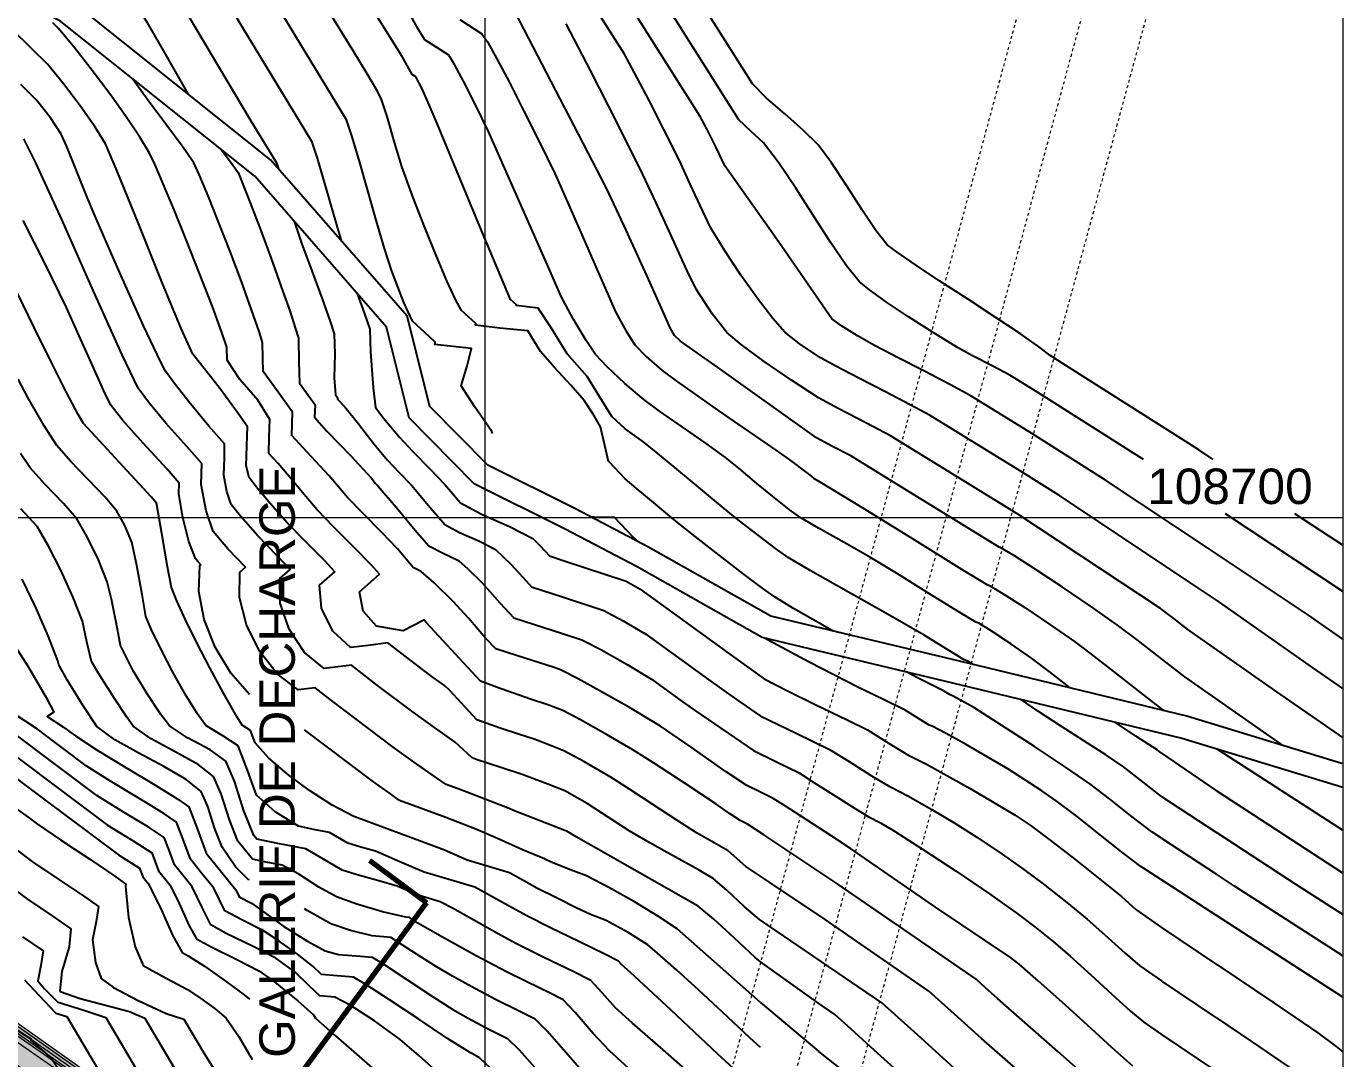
# Model space of a CAD drawing. Extents: x 62344 to 62624, y 108620 to 109406.
# Drawn here: x 62433.85 to 62480.21, y 108828.44 to 108864.79 of the extents above; entities that cross this region are included whole.
import ezdxf
from ezdxf.enums import TextEntityAlignment as Align

# ---------------------------------------------------------------- set-up
doc = ezdxf.new("R2010")
doc.units = 0
doc.header["$LTSCALE"] = 0.039369
doc.header["$MEASUREMENT"] = 0
for name, pattern in [('NASCOSTA', [9.525, 6.35, -3.175]), ('TRATTEGGIATA', [0.75, 0.5, -0.25]), ('TRATTOPUNTO2', [0.5, 0.25, -0.125, 0, -0.125])]:
    doc.linetypes.add(name, pattern=pattern)
for name, color, linetype in [('coordinate', 2, 'Continuous'), ('curve livello 1m', 2, 'Continuous'), ('curve livello 5m', 7, 'Continuous'), ('LIN010TR', 2, 'NASCOSTA'), ('LIN018CO', 6, 'Continuous'), ('LIN025CO', 7, 'Continuous'), ('LIN035CO', 1, 'Continuous'), ('Strade', 7, 'Continuous'), ('TEXT018', 143, 'Continuous'), ('TEXT035', 1, 'Continuous'), ('TEXT050', 3, 'Continuous'), ('TRATTCOLO-30', 253, 'Continuous'), ('TRATTCOLO-7', 51, 'Continuous')]:
    doc.layers.add(name, color=color, linetype=linetype)
doc.layers.add('LIN070CO', color=4, linetype='Continuous', lineweight=70)
doc.styles.add('ARIAL', font='arial.ttf')

# ---------------------------------------------------------------- blocks, each defined once
blk = doc.blocks.new('*U36')
at = {"layer": 'LIN070CO'}
for p, q in [((2.7993, 0.7384), (2.8414, 0.2401)), ((-2.6857, -0.227), (-2.7278, 0.2712)), ((2.8414, 0.2401), (1.3467, 0.1138)), ((-1.191, -0.1007), (-2.6857, -0.227))]:
    blk.add_line(p, q, dxfattribs=at)
at = {"layer": 'TEXT018', "lineweight": 30, "flags": 39}
blk.add_attdef('RIF2', text='', height=0.18, rotation=4.83108, dxfattribs=at).set_placement((2.7045, 0.078), align=Align.TOP_RIGHT)
blk.add_attdef('RIF1', text='', height=0.18, rotation=4.83108, dxfattribs=at).set_placement((-2.5236, -0.3638), align=Align.TOP_LEFT)
at = {"layer": 'TEXT050', "lineweight": 30, "flags": 39}
blk.add_attdef('SEZ2', text='', height=0.4, rotation=4.83108, dxfattribs=at).set_placement((2.6793, 0.377), align=Align.BOTTOM_RIGHT)
blk.add_attdef('SEZ1', text='', height=0.4, rotation=4.83108, dxfattribs=at).set_placement((-2.5488, -0.0649), align=Align.BOTTOM_LEFT)
blk = doc.blocks.new('*U13')
at = {"layer": 'LIN018CO'}
blk.add_hatch(color=256, dxfattribs=at).paths.add_polyline_path([(-0.2617, 0.0918), (-0.2749, 0.211), (-0.0132, 0.1193)])
for p, q in [((-0.2617, 0.0918), (-0.2749, 0.211)), ((-0.2749, 0.211), (-0.0132, 0.1193)), ((-0.0132, 0.1193), (-1.8424, -0.0832))]:
    blk.add_line(p, q, dxfattribs=at)
at = {"layer": 'TEXT035', "lineweight": 30, "flags": 46}
blk.add_attdef('VALORE_AD', text='', height=0.25, rotation=6.31491, dxfattribs=at).set_placement((-0.3363, 0.1439), align=Align.BOTTOM_RIGHT)
blk = doc.blocks.new('A$C2B494690')
at = {"layer": 'TRATTCOLO-30', "linetype": 'Continuous', "lineweight": 0}
h = blk.add_hatch(color=256, dxfattribs=at)
h.dxf.hatch_style = 1
h.paths.add_polyline_path([(-40.61, 39.336), (-41.899, 43.015), (-66.455, 66.058), (-67.606, 64.67)])
h.paths.add_polyline_path([(-41.899, 43.015), (-42.042, 43.423), (-44.191, 49.553), (-64.409, 68.527), (-66.455, 66.058)])
edge = h.paths.add_edge_path()
edge.add_line((-50.996, 46.34), (-47.539, 39.813))
edge.add_arc((-27.515, 52.449), 23.678, 212.2534, 237.1824)
edge.add_line((-40.347, 32.55), (-26.43, 22.856))
edge.add_line((-26.43, 22.856), (-11.65, 11.983))
edge.add_line((-11.65, 11.983), (-9.098, 9.891))
edge.add_line((-9.098, 9.891), (-3.832, 8.518))
edge.add_line((-3.832, 8.518), (-1.98, 7.761))
edge.add_line((-1.98, 7.761), (-0.924, 6.963))
edge.add_line((-0.924, 6.963), (0, 5.413))
edge.add_line((0, 5.413), (-0.243, 7.277))
edge.add_line((-0.243, 7.277), (-6.417, 13.284))
edge.add_line((-6.417, 13.284), (-10.248, 15.297))
edge.add_line((-10.248, 15.297), (-24.392, 25.702))
edge.add_line((-24.392, 25.702), (-38.4, 35.459))
edge.add_line((-38.4, 35.459), (-39.524, 37.214))
edge.add_line((-39.524, 37.214), (-40.326, 36.327))
edge.add_line((-40.326, 36.327), (-40.326, 36.327))
edge.add_line((-40.326, 36.327), (-50.996, 46.34))
h.paths.add_polyline_path([(-68.565, 63.513), (-51.718, 47.703), (-50.996, 46.34), (-40.326, 36.327), (-39.524, 37.214), (-40.282, 38.399), (-40.61, 39.336), (-67.606, 64.67)])
h.paths.add_polyline_path([(-72.475, 68.46), (-73.472, 67.093), (-68.565, 63.513), (-67.606, 64.67)])
h.paths.add_polyline_path([(-71.527, 69.759), (-69.639, 72.343), (-69.653, 72.353), (-71.527, 69.759)])
h.paths.add_polyline_path([(-68.024, 71.164), (-69.911, 68.58), (-66.455, 66.058), (-64.409, 68.527)])
h.paths.add_polyline_path([(-71.998, 69.112), (-71.526, 69.759), (-71.527, 69.759)])
h.paths.add_polyline_path([(-69.911, 68.58), (-70.385, 67.931), (-71.998, 69.112), (-72.475, 68.46), (-67.606, 64.67), (-66.455, 66.058)])
at = {"layer": 'TRATTCOLO-7', "linetype": 'Continuous', "lineweight": 0}
h = blk.add_hatch(color=256, dxfattribs=at)
h.dxf.hatch_style = 1
h.paths.add_polyline_path([(-69.27, 72.853), (-69.641, 72.344), (-64.409, 68.527), (-44.191, 49.553), (-40.282, 38.399), (-38.4, 35.459), (-24.392, 25.702), (-10.248, 15.297), (-6.417, 13.284), (-0.183, 7.219), (-0.16, 7.355), (-2.384, 9.614), (-2.74, 10.104), (-3.098, 10.595), (-4.658, 12.113), (-6.162, 13.576), (-10.055, 15.658), (-21.171, 23.895), (-23.469, 25.473), (-38.058, 35.801), (-39.384, 37.959), (-40.688, 41.528), (-43.607, 49.928), (-45.464, 51.684), (-46.23, 52.715), (-46.852, 53.536), (-47.407, 54.257), (-47.836, 54.799), (-48.078, 55.087), (-49.408, 56.197), (-50.738, 57.306), (-53.101, 59.335), (-54.189, 60.225), (-55.281, 61.104), (-56.16, 61.801), (-58.708, 64.211), (-63.65, 68.733), (-63.989, 69.032)])
at = {"linetype": 'Continuous', "lineweight": 0, "elevation": 323.7, "flags": 128}
blk.add_lwpolyline([(-0.189, 5.388), (-0.424, 7.187), (-6.53, 13.128), (-10.349, 15.134), (-24.503, 25.547), (-38.54, 35.324), (-40.454, 38.314), (-44.355, 49.446), (-64.531, 68.38), (-68.159, 71.03)], dxfattribs=at)
at = {"layer": 'curve livello 1m', "linetype": 'Continuous', "lineweight": 0, "elevation": 323.7, "flags": 128}
for points in [[(-19.422, 22.046), (-24.36, 25.751), (-38.275, 35.58), (-40.081, 38.493), (-43.973, 49.692), (-64.178, 68.803), (-69.747, 73.046), (-70.717, 71.717)], [(-9.19, 14.741), (-10.237, 15.32), (-24.301, 25.831), (-38.201, 35.65), (-39.99, 38.536), (-43.886, 49.747), (-64.113, 68.88), (-69.769, 73.186), (-69.984, 72.892)], [(-6.37, 13.338), (-10.183, 15.404), (-24.243, 25.912), (-38.126, 35.72), (-39.899, 38.579), (-43.8, 49.803), (-64.049, 68.957), (-69.779, 73.221)]]:
    blk.add_lwpolyline(points, dxfattribs=at)
at = {"layer": 'LIN035CO', "linetype": 'Continuous', "lineweight": 0, "elevation": 323.7, "flags": 128}
for points in [[(-21.171, 23.895), (-23.469, 25.473), (-38.058, 35.801), (-39.384, 37.959)], [(0, 5.413), (-0.243, 7.277), (-6.417, 13.284), (-10.248, 15.297), (-24.392, 25.702), (-38.4, 35.459)]]:
    blk.add_lwpolyline(points, dxfattribs=at)
at = {"xscale": 5, "yscale": 5, "zscale": 5, "rotation": 138.8272271751645}
blk.add_blockref('*U13', (-28.074, 27.958, 323.7), dxfattribs=at)

msp = doc.modelspace()

# ---------------------------------------------------------------- linework, layer by layer
at = {"layer": 'coordinate', "linetype": 'Continuous', "lineweight": 0}
for p, q in [((62449.99999, 108911.77057), (62449.99999, 108767.81839)), ((62369.18886, 108847.50002), (62480.2144, 108847.50002))]:
    msp.add_line(p, q, dxfattribs=at)
at = {"layer": 'curve livello 1m', "flags": 128}
for points in [[(62432.15907, 108876.83677), (62433.92811, 108874.59076), (62434.61642, 108873.78671), (62435.42161, 108872.84867), (62435.42161, 108872.84867), (62436.75554, 108871.23726), (62438.92743, 108868.61448), (62439.37637, 108868.09691), (62439.70897, 108867.71096), (62441.46294, 108864.75663), (62443.89281, 108860.74587), (62444.09101, 108860.15305), (62444.4154, 108859.06003), (62444.80158, 108857.72811), (62444.94216, 108857.24815)], [(62433.03223, 108873.5036), (62437.04472, 108868.65811), (62437.56197, 108868.0597), (62438.16242, 108867.37114), (62438.4886, 108866.98888), (62441.72899, 108861.53087), (62442.66263, 108859.98979), (62442.72894, 108859.77959)], [(62433.31963, 108870.90512), (62435.16201, 108868.70173), (62435.91653, 108867.82882), (62436.79243, 108866.82441), (62437.26823, 108866.2668), (62437.62761, 108865.71767), (62438.09088, 108864.94321), (62438.62239, 108864.02242), (62439.18651, 108863.03428), (62439.54172, 108862.4161)], [(62475.65509, 108849.54685), (62475.14946, 108849.88323), (62470.46899, 108852.84945), (62469.91767, 108853.20285), (62469.55402, 108853.4859), (62468.86175, 108853.96659), (62467.97723, 108854.55539), (62467.00061, 108855.19458), (62466.032, 108855.82646), (62465.17153, 108856.39331), (62464.51934, 108856.83742), (62464.17555, 108857.10109), (62463.77259, 108857.60374), (62463.278, 108858.34641), (62462.74197, 108859.18924), (62462.21468, 108859.99241), (62461.74631, 108860.61607), (62461.22923, 108861.12739), (62460.56497, 108861.70768), (62459.91112, 108862.28023), (62459.4253, 108862.76835), (62457.64105, 108865.59173), (62454.82772, 108870.04901)], [(62450.27415, 108850.45785), (62450.247, 108850.52911), (62450.247, 108850.52911), (62449.63731, 108851.41006), (62449.16206, 108852.13964), (62449.16206, 108852.13964), (62449.375, 108852.83669), (62449.53208, 108853.44768), (62449.53208, 108853.44768), (62448.88715, 108853.5212), (62448.23457, 108853.59326), (62448.23457, 108853.59326), (62448.25005, 108853.67533), (62447.89227, 108854.01924), (62447.45701, 108854.40865), (62447.45701, 108854.40865), (62447.14951, 108855.07194), (62446.72589, 108856.16868), (62446.72589, 108856.16868), (62446.4671, 108856.96865), (62446.17455, 108857.97182), (62445.87105, 108859.05247), (62445.57942, 108860.08486), (62445.32246, 108860.94326), (62445.12299, 108861.50195), (62445.12299, 108861.50195), (62441.19688, 108867.9824)], [(62480.2144, 108841.48238), (62479.1548, 108842.21799), (62475.84556, 108844.53651), (62474.99515, 108845.10182), (62470.21195, 108848.28401), (62468.83276, 108849.15806), (62465.68853, 108851.08694), (62464.98035, 108851.47104), (62464.09295, 108851.93127), (62463.17337, 108852.40343), (62462.36868, 108852.82332), (62461.82596, 108853.12675), (62461.82596, 108853.12675), (62461.07531, 108853.62803), (62460.56137, 108854.02906), (62460.56137, 108854.02906), (62460.14211, 108854.50887), (62459.6084, 108855.20538), (62459.02299, 108856.0302), (62458.44859, 108856.89498), (62457.94793, 108857.71132), (62457.94793, 108857.71132), (62457.67434, 108858.28416), (62457.23766, 108859.24243), (62456.85371, 108860.06613), (62456.85371, 108860.06613), (62456.33296, 108861.11227), (62455.77741, 108862.20183), (62455.27752, 108863.15936), (62454.92375, 108863.80938), (62454.92375, 108863.80938), (62453.58504, 108865.92775)], [(62480.2144, 108843.21691), (62479.01087, 108844.06012), (62475.48618, 108846.40317), (62471.85779, 108848.81708), (62469.13699, 108850.54137), (62467.08946, 108851.79746), (62466.37304, 108852.18659), (62465.48302, 108852.64882), (62464.55481, 108853.12581), (62463.72385, 108853.55925), (62463.12554, 108853.89079), (62463.12554, 108853.89079), (62462.56732, 108854.24557), (62462.21922, 108854.49999), (62462.21922, 108854.49999), (62460.35611, 108857.1958), (62458.45227, 108859.87825), (62458.13964, 108860.55104), (62457.83213, 108861.16123), (62457.58823, 108861.62052), (62454.93704, 108865.81574)], [(62473.20246, 108849.54102), (62469.44123, 108851.92467), (62468.49039, 108852.50798), (62467.88724, 108852.82969), (62467.1766, 108853.19552), (62466.64962, 108853.48008), (62465.78592, 108854.01081), (62464.92599, 108854.56391), (62464.15269, 108855.08369), (62463.54887, 108855.51446), (62463.19739, 108855.80054), (62462.74039, 108856.35553), (62462.18667, 108857.16523), (62461.57669, 108858.11691), (62460.95088, 108859.09785), (62460.34971, 108859.99534), (62459.81363, 108860.69665), (62459.37062, 108861.10601), (62458.94324, 108861.50376), (62456.28905, 108865.70374)], [(62467.19605, 108842.32169), (62467.01508, 108842.44117), (62466.8861, 108842.49214), (62466.2717, 108842.86748), (62465.47998, 108843.35587), (62465.47998, 108843.35587), (62464.29357, 108844.03641), (62462.80776, 108844.87094), (62461.4578, 108845.63113), (62460.67893, 108846.08862), (62460.67893, 108846.08862), (62460.2395, 108846.40702), (62459.53275, 108846.94425), (62458.77068, 108847.53913), (62458.77068, 108847.53913), (62458.01639, 108848.15597), (62457.09924, 108848.92338), (62456.22574, 108849.6532), (62455.60241, 108850.15726), (62455.60241, 108850.15726), (62454.94552, 108850.62158), (62454.47916, 108851.05815), (62454.05666, 108851.73183), (62453.60261, 108852.4672), (62453.60261, 108852.4672), (62453.25099, 108852.86524), (62452.89686, 108853.2657), (62452.89686, 108853.2657), (62452.33153, 108854.18227), (62451.88401, 108854.87332), (62451.88401, 108854.87332), (62451.10806, 108854.96038), (62451.11219, 108854.98228), (62450.90056, 108855.17797), (62449.82682, 108857.74731), (62448.3248, 108861.37861), (62448.3248, 108861.37861), (62448.00791, 108862.10871), (62447.78836, 108862.59797), (62447.78836, 108862.59797), (62447.57126, 108863.01494), (62447.43968, 108863.0998), (62447.08514, 108863.72997), (62446.10538, 108865.30953)], [(62470.6187, 108841.49709), (62469.92137, 108842.04408), (62469.25122, 108842.54797), (62469.25122, 108842.54797), (62468.52754, 108843.04961), (62467.83967, 108843.50377), (62467.39397, 108843.77422), (62467.39397, 108843.77422), (62467.29746, 108843.81235), (62466.72587, 108844.15152), (62465.70003, 108844.78824), (62464.55893, 108845.49844), (62463.64156, 108846.05804), (62463.64156, 108846.05804), (62462.76761, 108846.55674), (62461.75009, 108847.12789), (62461.12892, 108847.48824), (62461.12892, 108847.48824), (62460.72456, 108847.78641), (62460.13023, 108848.24737), (62460.13023, 108848.24737), (62459.5796, 108848.70017), (62458.9415, 108849.23472), (62458.47211, 108849.61757), (62458.47211, 108849.61757), (62457.7956, 108850.10552), (62456.95332, 108850.68667), (62456.15139, 108851.24153), (62455.59592, 108851.65058), (62455.59592, 108851.65058), (62454.93581, 108852.21913), (62454.30576, 108852.80894), (62453.89477, 108853.24308), (62453.89477, 108853.24308), (62453.5644, 108853.73549), (62453.11353, 108854.49884), (62452.67743, 108855.30411), (62452.67743, 108855.30411), (62452.38124, 108855.98148), (62450.13281, 108861.09235), (62449.68517, 108862.00588), (62449.25945, 108862.84143), (62448.92116, 108863.47323), (62448.73577, 108863.77551), (62448.73577, 108863.77551), (62448.3155, 108864.04749), (62447.88903, 108864.32161), (62447.88903, 108864.32161), (62447.63818, 108864.7236), (62447.17912, 108865.54756)], [(62478.13391, 108839.46213), (62476.33718, 108840.70949), (62474.65689, 108841.88673), (62473.87777, 108842.48255), (62472.97374, 108843.1885), (62472.28641, 108843.7104), (62472.28641, 108843.7104), (62471.33592, 108844.37615), (62470.34798, 108845.04754), (62469.42181, 108845.65904), (62468.65665, 108846.14513), (62468.15173, 108846.44031), (62468.15173, 108846.44031), (62468.12017, 108846.45278), (62464.94275, 108848.40456), (62462.88666, 108849.6659), (62462.2462, 108850.0025), (62461.68608, 108850.29992), (62461.68608, 108850.29992), (62458.19261, 108852.7926), (62456.89674, 108853.70858), (62456.68068, 108853.91085), (62456.52606, 108854.17262), (62456.2211, 108854.86688), (62455.82907, 108855.76661), (62455.82907, 108855.76661), (62454.98157, 108857.61441), (62454.28184, 108859.09631), (62454.28184, 108859.09631), (62453.13995, 108861.31107), (62451.06478, 108865.29664)], [(62460.04114, 108834.64127), (62459.19229, 108835.20897), (62458.57513, 108835.75708), (62458.07486, 108836.04382), (62457.45505, 108836.3939), (62457.45505, 108836.3939), (62456.7574, 108836.83837), (62455.92281, 108837.38998), (62455.09316, 108837.93817), (62454.41035, 108838.37236), (62454.41035, 108838.37236), (62453.48496, 108838.91099), (62452.78461, 108839.28736), (62452.78461, 108839.28736), (62452.37684, 108839.45171), (62451.76986, 108839.67687), (62451.76986, 108839.67687), (62451.19144, 108839.86839), (62450.5416, 108840.0825), (62450.5416, 108840.0825), (62449.72118, 108840.37649), (62449.3088, 108840.81638), (62448.77121, 108841.40212), (62448.77121, 108841.40212), (62448.57621, 108841.58317), (62448.18516, 108841.86106), (62447.85259, 108842.11127), (62446.58387, 108843.09068), (62445.89579, 108842.99459), (62445.26722, 108842.92542), (62445.26722, 108842.92542), (62444.65053, 108843.49489), (62444.24896, 108844.30591), (62444.18297, 108845.11516), (62444.18297, 108845.11516), (62444.71703, 108845.58877), (62444.37651, 108845.95867), (62443.66565, 108846.67411), (62443.05655, 108847.3035), (62443.05655, 108847.3035), (62442.44595, 108847.99294), (62441.94446, 108848.58501), (62441.70252, 108848.90207), (62441.70252, 108848.90207), (62441.59665, 108849.3191), (62441.62659, 108850.37401), (62441.63699, 108850.69499), (62441.3143, 108851.16512), (62440.64201, 108852.07597), (62440.64201, 108852.07597), (62440.11482, 108852.74116), (62439.71237, 108853.25501), (62439.71237, 108853.25501), (62439.30373, 108854.15408), (62438.62622, 108855.79319), (62437.79777, 108857.85662), (62437.0562, 108859.69576), (62436.63935, 108860.66199), (62436.63935, 108860.66199), (62436.27248, 108861.24495), (62435.7461, 108861.9929), (62435.15592, 108862.77473), (62434.59764, 108863.45931), (62434.59764, 108863.45931), (62434.04651, 108864.00527), (62433.32042, 108864.71935)], [(62473.48823, 108825.76005), (62470.18728, 108828.69661), (62468.05667, 108830.55942), (62467.62512, 108830.94995), (62467.30336, 108831.23974), (62467.30336, 108831.23974), (62462.43277, 108834.59031), (62459.83067, 108836.33054), (62459.25367, 108836.70149), (62458.99187, 108836.82879), (62458.62167, 108837.08224), (62458.14009, 108837.41444), (62458.14009, 108837.41444), (62457.02035, 108838.15488), (62455.93624, 108838.85934), (62455.21299, 108839.31647), (62455.21299, 108839.31647), (62454.28644, 108839.86192), (62453.37458, 108840.37513), (62452.75097, 108840.70215), (62452.75097, 108840.70215), (62452.21967, 108840.90609), (62451.57657, 108841.11847), (62450.4168, 108841.52532), (62449.84762, 108841.73801), (62449.84762, 108841.73801), (62449.55992, 108842.04863), (62447.95024, 108843.78652), (62447.86293, 108843.8831), (62447.84565, 108843.89944), (62447.85012, 108843.8824), (62447.12613, 108843.51437), (62446.18886, 108843.67389), (62446.18886, 108843.67389), (62445.71796, 108844.20455), (62445.58952, 108844.88432), (62445.58952, 108844.88432), (62446.2902, 108845.50571), (62446.02488, 108845.80507), (62445.39914, 108846.43907), (62444.67429, 108847.16883), (62444.11164, 108847.75546), (62444.11164, 108847.75546), (62443.69576, 108848.24057), (62443.17113, 108848.86949), (62442.71745, 108849.40144), (62442.71745, 108849.40144), (62442.39242, 108849.75016), (62442.40824, 108850.3405), (62442.43135, 108850.95199), (62442.43135, 108850.95199), (62442.00459, 108851.62732), (62441.36908, 108852.35421), (62440.92517, 108853.04248), (62440.92517, 108853.04248), (62440.9143, 108853.49844), (62440.7417, 108854.01706), (62440.40431, 108854.92949), (62440.40431, 108854.92949), (62439.95275, 108856.09472), (62439.49371, 108857.25331), (62439.05786, 108858.33037), (62438.67586, 108859.25096), (62438.37839, 108859.94019), (62438.19612, 108860.32313), (62438.19612, 108860.32313), (62437.84706, 108860.89486), (62437.36431, 108861.61235), (62436.79245, 108862.41456), (62436.17602, 108863.24042), (62435.55959, 108864.02889), (62434.98772, 108864.71891), (62434.98772, 108864.71891), (62434.78111, 108864.92275)], [(62449.12505, 108865.03778), (62449.90027, 108864.53607), (62450.09095, 108864.24335), (62450.42488, 108863.6461), (62450.86626, 108862.81308), (62451.37932, 108861.81301), (62451.92824, 108860.71465), (62452.47725, 108859.58673), (62453.21666, 108857.90601), (62454.60174, 108854.73837), (62454.97825, 108854.0585), (62455.28772, 108853.57696), (62455.68806, 108853.17088), (62456.24633, 108852.67958), (62456.7339, 108852.30946), (62457.41515, 108851.82536), (62458.22193, 108851.26678), (62459.08612, 108850.67324), (62459.93959, 108850.08424), (62460.71419, 108849.53929), (62461.34181, 108849.07788), (62461.48978, 108848.9556), (62461.57891, 108848.88785), (62461.80314, 108848.76022), (62463.28505, 108847.85624), (62465.12836, 108846.709), (62466.78548, 108845.68046), (62467.70881, 108845.13256), (62467.77285, 108845.10726), (62468.26245, 108844.81644), (62469.0186, 108844.328), (62469.90087, 108843.73468), (62470.76881, 108843.12918), (62471.35444, 108842.69136), (62472.14288, 108842.08034), (62473.0165, 108841.39744), (62473.85763, 108840.74399), (62473.91047, 108840.70402)], [(62459.70614, 108833.31681), (62459.67146, 108833.34), (62459.13526, 108833.80747), (62458.52507, 108834.3739), (62458.04254, 108834.7867), (62458.04254, 108834.7867), (62457.55371, 108835.07962), (62456.72212, 108835.5435), (62455.81165, 108836.04919), (62455.0862, 108836.46751), (62455.0862, 108836.46751), (62454.34215, 108836.9512), (62453.6077, 108837.42825), (62453.6077, 108837.42825), (62452.81824, 108837.87257), (62452.21621, 108838.11522), (62451.32006, 108838.44764), (62451.32006, 108838.44764), (62450.56637, 108838.69714), (62449.7359, 108838.97081), (62449.7359, 108838.97081), (62449.55533, 108839.03612), (62448.95972, 108839.58912), (62448.31237, 108840.051), (62447.48161, 108840.63949), (62447.48161, 108840.63949), (62446.22456, 108841.58524), (62445.30249, 108842.29705), (62444.34558, 108842.17695), (62443.65384, 108842.74854), (62443.1127, 108843.56628), (62442.79571, 108844.48161), (62442.77643, 108845.346), (62442.77643, 108845.346), (62443.14385, 108845.67184), (62442.67659, 108846.16127), (62442.00146, 108846.85155), (62442.00146, 108846.85155), (62441.39301, 108847.54555), (62441.06991, 108847.95135), (62441.06991, 108847.95135), (62440.91645, 108848.41384), (62440.80624, 108848.98989), (62440.80624, 108848.98989), (62440.83029, 108849.59162), (62440.83758, 108850.09383), (62440.83758, 108850.09383), (62440.27726, 108850.71765), (62439.63235, 108851.5019), (62439.06688, 108852.21906), (62438.7505, 108852.654), (62438.7505, 108852.654), (62438.59716, 108852.94686), (62438.33782, 108853.48777), (62437.99458, 108854.22812), (62437.58953, 108855.1193), (62437.14477, 108856.11271), (62436.68238, 108857.15972), (62436.22446, 108858.21174), (62436.22446, 108858.21174), (62435.9341, 108858.91422), (62435.57905, 108859.79855), (62435.26123, 108860.58675), (62435.08258, 108861.00085), (62435.08258, 108861.00085), (62434.69976, 108861.57124), (62434.20756, 108862.19971), (62434.20756, 108862.19971), (62433.6607, 108862.74747)], [(62459.70614, 108831.8514), (62459.52271, 108832.00837), (62458.78135, 108832.69353), (62458.06446, 108833.35376), (62457.50995, 108833.81631), (62457.50995, 108833.81631), (62453.22234, 108836.25401), (62452.88863, 108836.44911), (62452.81295, 108836.47837), (62451.06502, 108837.1541), (62450.79811, 108837.2715), (62449.05898, 108837.94083), (62448.63598, 108838.09766), (62448.29752, 108838.32668), (62447.6094, 108838.81567), (62446.77806, 108839.41792), (62446.77806, 108839.41792), (62444.59654, 108841.05921), (62444.02111, 108841.50342), (62443.42393, 108841.42847), (62442.68684, 108841.99505), (62442.0636, 108842.79274), (62441.60349, 108843.72198), (62441.35581, 108844.6832), (62441.36988, 108845.57684), (62441.36988, 108845.57684), (62441.57067, 108845.75491), (62440.94637, 108846.3996), (62440.43729, 108847.00062), (62440.192, 108847.73989), (62440.01584, 108848.66068), (62440.01584, 108848.66068), (62440.03679, 108849.39896), (62439.50545, 108849.99782), (62438.76362, 108850.81644), (62438.76362, 108850.81644), (62438.15811, 108851.56019), (62437.78863, 108852.05299), (62437.78863, 108852.05299), (62437.2253, 108853.23281), (62436.2212, 108855.474), (62435.09978, 108857.98715), (62434.18446, 108859.98283), (62434.18446, 108859.98283), (62433.75906, 108860.8304)], [(62440.71825, 108860.45568), (62440.71825, 108860.45568), (62441.03987, 108860.01836), (62441.30965, 108859.64541), (62441.6591, 108858.79187), (62442.07291, 108857.697), (62442.4723, 108856.61606), (62442.83264, 108855.61819), (62443.12929, 108854.77251), (62443.33761, 108854.14816), (62443.43297, 108853.81427), (62443.44544, 108852.974), (62443.4708, 108852.22833), (62444.02007, 108851.46597), (62444.00587, 108851.02769), (62444.43624, 108850.54192), (62445.27738, 108849.66502), (62445.99454, 108848.89407), (62446.14903, 108848.70079), (62446.23602, 108848.61047), (62446.8768, 108847.85981), (62447.60666, 108846.98268), (62448.03356, 108846.49938), (62448.53658, 108846.24729), (62449.07247, 108845.98462), (62449.40551, 108845.68815), (62449.902, 108845.2005), (62450.5349, 108844.49355), (62451.01861, 108843.96525), (62452.74054, 108843.41243), (62453.41735, 108843.18772), (62454.10695, 108842.83916), (62455.01738, 108842.32748), (62455.87549, 108841.80617), (62456.95102, 108841.02521), (62457.41763, 108840.6954), (62459.46298, 108839.28911), (62460.24724, 108838.90651), (62461.06728, 108838.50907), (62461.59045, 108838.17376), (62462.2819, 108837.72818), (62463.07722, 108837.23132), (62463.50313, 108836.97298), (62463.52293, 108836.96505), (62463.93582, 108836.74301), (62464.43116, 108836.4526), (62465.41549, 108835.82627), (62466.59866, 108835.04459), (62467.77814, 108834.24325), (62468.75142, 108833.55794), (62469.37206, 108833.0848), (62470.02057, 108832.56376), (62470.61396, 108832.04722), (62471.33879, 108831.39293), (62472.08549, 108830.71353), (62472.74447, 108830.12163), (62473.20613, 108829.72986), (62473.82991, 108829.29408)], [(62443.28081, 108857.93294), (62443.54848, 108857.16463), (62443.90418, 108856.18892), (62444.2672, 108855.20129), (62444.55681, 108854.39722), (62444.69231, 108853.97218), (62444.72248, 108853.25748), (62444.69792, 108852.42192), (62444.74361, 108851.82125), (62444.81443, 108851.72296), (62444.8126, 108851.66646), (62445.06899, 108851.39138), (62445.55315, 108850.79299), (62446.1088, 108850.08079), (62446.56977, 108849.51378), (62446.97577, 108849.09121), (62447.41483, 108848.63635), (62448.08006, 108847.84914), (62448.58822, 108847.25828), (62449.11171, 108846.97449), (62449.80742, 108846.66985), (62450.38134, 108846.36982), (62450.92153, 108845.85921), (62451.33368, 108845.39883), (62451.64867, 108845.05481), (62452.77, 108844.6948), (62454.19797, 108844.2207), (62454.87763, 108843.86501), (62455.67088, 108843.39288), (62457.89547, 108841.77756), (62458.86059, 108841.0954), (62459.69853, 108840.51927), (62460.96066, 108839.9056), (62462.14568, 108839.32718), (62462.8316, 108838.9088), (62463.62197, 108838.40201), (62464.21761, 108838.0459), (62464.26751, 108838.02593), (62464.89564, 108837.69598), (62465.74324, 108837.21774), (62466.55603, 108836.73467), (62467.32353, 108836.24252), (62468.22213, 108835.64044), (62468.98227, 108835.10904), (62469.66498, 108834.59468), (62470.49386, 108833.94539), (62471.22025, 108833.35595), (62471.8392, 108832.80903), (62472.55208, 108832.16132), (62473.06508, 108831.71477), (62473.82991, 108831.18044)], [(62459.70614, 108828.84137), (62459.33674, 108829.18119), (62458.37289, 108830.08525), (62457.53948, 108830.85856), (62457.53948, 108830.85856), (62456.74701, 108831.57109), (62456.08048, 108832.16039), (62455.73987, 108832.44968), (62455.73987, 108832.44968), (62455.04557, 108832.88821), (62454.26849, 108833.30988), (62454.26849, 108833.30988), (62453.72326, 108833.52066), (62453.22142, 108833.75605), (62452.52083, 108834.10145), (62451.83165, 108834.45325), (62451.83165, 108834.45325), (62451.29114, 108834.75368), (62450.86558, 108834.98704), (62450.86558, 108834.98704), (62450.16052, 108835.20034), (62449.37925, 108835.43136), (62449.37925, 108835.43136), (62448.58059, 108835.78265), (62448.20175, 108835.92846), (62445.42361, 108836.95843), (62445.38564, 108836.97471), (62445.376, 108836.97753), (62445.36965, 108836.98124), (62445.35876, 108836.98341), (62444.62018, 108837.37126), (62443.82349, 108837.88491), (62443.0514, 108838.46246), (62442.38664, 108839.04205), (62441.91194, 108839.56178), (62441.91194, 108839.56178), (62441.74646, 108840.00269), (62441.45859, 108840.18268), (62441.27249, 108840.4645), (62440.79652, 108841.3084), (62440.31415, 108842.20447), (62439.85745, 108843.08917), (62439.45852, 108843.89895), (62439.14943, 108844.57028), (62438.96229, 108845.03961), (62438.96229, 108845.03961), (62438.82182, 108845.75879), (62438.63027, 108846.9347), (62438.44932, 108847.94598), (62438.44932, 108847.94598), (62438.43503, 108848.00226), (62438.43523, 108848.00921), (62438.24411, 108848.222), (62435.86916, 108850.8097), (62435.67531, 108851.12994), (62435.24555, 108851.94804), (62434.71663, 108853.0067), (62434.13366, 108854.19526), (62433.54175, 108855.40305)], [(62445.50167, 108855.39276), (62445.50167, 108855.39276), (62445.75958, 108854.67593), (62445.95165, 108854.1301), (62445.97055, 108853.33786), (62446.06486, 108852.06292), (62446.15007, 108851.37823), (62446.43897, 108850.98445), (62446.99052, 108850.32677), (62447.45519, 108849.83633), (62448.0732, 108849.20713), (62448.59364, 108848.66223), (62449.14289, 108848.01717), (62449.88657, 108847.61402), (62450.87489, 108847.18125), (62451.69021, 108846.75503), (62451.94107, 108846.51791), (62452.27874, 108846.14436), (62452.79946, 108845.97718), (62454.9786, 108845.25368), (62455.46628, 108844.97959), (62458.83992, 108842.52992), (62459.84121, 108841.82219), (62460.63437, 108841.40656), (62461.61538, 108840.92647), (62462.75744, 108840.37615), (62463.47407, 108840.02046), (62464.23882, 108839.54499), (62464.9321, 108839.11882), (62465.0121, 108839.0868), (62465.55124, 108838.81084), (62466.27574, 108838.41617), (62467.09755, 108837.95248), (62467.92862, 108837.46944), (62468.68091, 108837.01674), (62469.21313, 108836.66014), (62469.91326, 108836.1364), (62470.78132, 108835.46465), (62471.66698, 108834.76265), (62472.41992, 108834.14814), (62472.92403, 108833.69967), (62473.82991, 108833.0668)], [(62459.29712, 108827.60446), (62458.20651, 108828.60763), (62456.56039, 108830.15191), (62455.13712, 108831.47242), (62455.13712, 108831.47242), (62454.82499, 108831.74807), (62454.71302, 108831.87125), (62454.25166, 108832.11307), (62453.33363, 108832.5582), (62452.29574, 108833.05896), (62451.47483, 108833.46772), (62451.47483, 108833.46772), (62450.8339, 108833.82075), (62450.0954, 108834.23698), (62449.64773, 108834.47726), (62449.64773, 108834.47726), (62448.81035, 108834.73076), (62447.86955, 108835.00883), (62447.86955, 108835.00883), (62447.00554, 108835.37943), (62446.14897, 108835.74632), (62446.14897, 108835.74632), (62445.63111, 108835.896), (62445.17651, 108836.03119), (62445.17651, 108836.03119), (62444.53515, 108836.40542), (62443.96966, 108836.51572), (62443.43626, 108836.62501), (62443.43626, 108836.62501), (62442.61247, 108837.13142), (62441.9647, 108837.7258), (62441.9647, 108837.7258), (62441.63763, 108838.60782), (62441.31251, 108839.46355), (62441.31251, 108839.46355), (62440.77153, 108839.8088), (62440.17793, 108840.17293), (62440.17793, 108840.17293), (62439.87169, 108840.59518), (62439.44448, 108841.28365), (62439.44448, 108841.28365), (62439.01578, 108842.05312), (62438.60002, 108842.84999), (62438.26182, 108843.54626), (62438.06581, 108844.01396), (62438.06581, 108844.01396), (62437.92743, 108844.78249), (62437.74993, 108845.80363), (62437.74993, 108845.80363), (62437.56786, 108846.63014), (62437.3191, 108847.21647), (62437.04093, 108847.72679), (62437.04093, 108847.72679), (62436.62664, 108848.22013), (62436.02669, 108848.84041), (62435.40504, 108849.48008), (62434.92562, 108850.0316), (62434.92562, 108850.0316), (62434.4775, 108850.73127), (62433.89982, 108851.72624), (62433.89982, 108851.72624), (62433.56335, 108852.3712)], [(62457.04275, 108828.08073), (62456.19254, 108828.83274), (62455.20244, 108829.69903), (62454.60728, 108830.23155), (62454.60728, 108830.23155), (62454.128, 108830.76428), (62453.73359, 108831.19268), (62453.73359, 108831.19268), (62453.14131, 108831.49549), (62452.05449, 108832.01957), (62451.118, 108832.48219), (62451.118, 108832.48219), (62450.44656, 108832.84928), (62449.61401, 108833.31815), (62448.86142, 108833.74037), (62448.42987, 108833.96749), (62448.42987, 108833.96749), (62447.65859, 108834.19805), (62446.91229, 108834.51794), (62446.26763, 108834.71141), (62445.50977, 108834.917), (62444.97703, 108835.08485), (62444.97703, 108835.08485), (62444.32163, 108835.4703), (62443.70065, 108835.82959), (62443.70065, 108835.82959), (62442.77107, 108836.00494), (62441.96541, 108836.17635), (62441.96541, 108836.17635), (62441.86168, 108836.30489), (62441.51766, 108837.17546), (62441.18947, 108838.21799), (62440.87857, 108838.92441), (62440.87857, 108838.92441), (62440.32424, 108839.3188), (62439.53326, 108839.73948), (62438.89727, 108840.16318), (62438.89727, 108840.16318), (62438.58794, 108840.56718), (62438.11357, 108841.28556), (62437.61647, 108842.1028), (62437.61647, 108842.1028), (62437.16932, 108842.98832), (62437.06688, 108843.56877), (62436.84644, 108844.62253), (62436.6992, 108845.23779), (62436.6992, 108845.23779), (62436.39061, 108846.0032), (62435.99651, 108846.82341), (62435.63513, 108847.45236), (62435.63513, 108847.45236), (62435.16489, 108847.99259), (62434.51264, 108848.65938), (62433.98208, 108849.2535), (62433.98208, 108849.2535), (62433.64918, 108849.74828)], [(62455.20451, 108827.9856), (62454.38956, 108828.71503), (62454.38956, 108828.71503), (62453.82215, 108829.33428), (62453.18034, 108830.06843), (62452.75416, 108830.5141), (62452.75416, 108830.5141), (62452.30286, 108830.74484), (62451.47475, 108831.14416), (62450.76118, 108831.49667), (62450.76118, 108831.49667), (62449.67003, 108832.08062), (62448.51461, 108832.71903), (62447.64156, 108833.22037), (62447.64156, 108833.22037), (62447.34359, 108833.41308), (62447.21893, 108833.42333), (62446.4, 108833.61416), (62445.49578, 108833.87904), (62444.77754, 108834.13851), (62444.77754, 108834.13851), (62444.15296, 108834.48824), (62443.44491, 108834.93886), (62442.86614, 108835.25377), (62442.86614, 108835.25377), (62442.30254, 108835.36009), (62441.81407, 108835.46401), (62441.81407, 108835.46401), (62441.30355, 108836.09662), (62441.00299, 108836.85722), (62440.71625, 108837.76808), (62440.44462, 108838.38526), (62439.9047, 108838.80265), (62439.09618, 108839.24581), (62438.25488, 108839.70074), (62437.61662, 108840.15342), (62437.61662, 108840.15342), (62437.3947, 108840.46406), (62436.9579, 108841.12554), (62436.43724, 108841.93944), (62436.43724, 108841.93944), (62436.14204, 108842.43144), (62435.98863, 108843.11549), (62435.83055, 108843.84545), (62435.83055, 108843.84545), (62435.50128, 108844.68709), (62435.07462, 108845.62719), (62434.62562, 108846.50954), (62434.22933, 108847.17793), (62434.22933, 108847.17793), (62433.65838, 108847.80483)], [(62455.42439, 108846.6362), (62455.22509, 108846.80565), (62455.22509, 108846.80565), (62454.5681, 108847.4967), (62453.85083, 108847.50992), (62453.74166, 108847.51335)], [(62480.2144, 108844.88784), (62476.08601, 108847.6322)], [(62480.2144, 108846.51982), (62479.44651, 108847.02606), (62478.53468, 108847.6322)], [(62473.8299, 108834.7366), (62473.10809, 108835.20786), (62472.42983, 108835.7215), (62471.62141, 108836.36376), (62470.81153, 108837.00727), (62470.12887, 108837.52462), (62470.12887, 108837.52462), (62469.62438, 108837.87015), (62468.99014, 108838.28584), (62468.41643, 108838.64697), (62468.41643, 108838.64697), (62467.69821, 108839.07408), (62466.9324, 108839.51347), (62466.24366, 108839.89479), (62465.75667, 108840.14769), (62465.75667, 108840.14769), (62465.64658, 108840.19175), (62464.80246, 108840.71376), (62464.06654, 108841.07448), (62463.15842, 108841.51623), (62463.15842, 108841.51623), (62461.42723, 108842.41093), (62459.82921, 108843.26081)], [(62433.53386, 108842.85373), (62433.92692, 108842.22381), (62433.92692, 108842.22381), (62434.55011, 108841.15802), (62434.82536, 108840.64185), (62434.82536, 108840.64185), (62434.59051, 108840.49493), (62435.16711, 108840.11498), (62435.38687, 108839.95044), (62435.57975, 108839.80602), (62436.35238, 108839.3105), (62437.35696, 108838.69954), (62438.37492, 108838.08643), (62439.1877, 108837.58448), (62439.57672, 108837.30697), (62439.57672, 108837.30697), (62439.87044, 108836.55087), (62440.1873, 108835.68007), (62440.1873, 108835.68007), (62440.68707, 108835.05578), (62441.22701, 108834.39172), (62441.22701, 108834.39172), (62441.3499, 108834.14124), (62441.7782, 108833.92078), (62442.32686, 108833.52656), (62442.91989, 108833.09694), (62442.91989, 108833.09694), (62443.75628, 108832.58347), (62444.37856, 108832.24583), (62444.37856, 108832.24583), (62444.84231, 108832.10998), (62445.48495, 108832.06194), (62446.03238, 108832.01207), (62446.03238, 108832.01207), (62446.45921, 108831.75703), (62447.25726, 108831.22984), (62448.15404, 108830.63383), (62448.87708, 108830.17233), (62448.87708, 108830.17233), (62449.41628, 108829.86641), (62450.04754, 108829.52561), (62450.04754, 108829.52561), (62450.79529, 108829.15696), (62451.20785, 108828.75096), (62451.85102, 108828.03217)], [(62473.8299, 108837.67932), (62473.18321, 108838.18213), (62472.49571, 108838.71685), (62472.49571, 108838.71685), (62471.87497, 108839.13845), (62471.10337, 108839.63717), (62470.279, 108840.16311), (62469.49996, 108840.66632), (62468.86434, 108841.09688), (62468.86434, 108841.09688), (62468.86434, 108841.09688)], [(62450.21863, 108828.09107), (62449.81586, 108828.47839), (62449.69072, 108828.54008), (62449.49483, 108828.64832), (62448.69023, 108829.15778), (62447.67416, 108829.82954), (62446.64859, 108830.51289), (62445.81547, 108831.05713), (62445.37678, 108831.31156), (62444.79663, 108831.35478), (62444.25295, 108831.40402), (62443.9505, 108831.69253), (62443.40339, 108832.11897), (62442.75762, 108832.58496), (62442.20691, 108832.95071), (62441.44373, 108833.33591), (62440.84749, 108833.65043), (62440.45743, 108834.44547), (62440.0273, 108834.97448), (62439.62918, 108835.4718), (62439.37676, 108836.1655), (62439.14277, 108836.76783), (62438.69584, 108837.07563), (62437.78947, 108837.62755), (62436.76373, 108838.2473), (62435.95869, 108838.75863), (62435.15544, 108839.36007), (62434.24027, 108840.04531), (62433.38491, 108840.6099)], [(62473.8299, 108839.19572), (62473.67913, 108839.31296), (62472.93131, 108839.80335), (62472.17385, 108840.29954)], [(62432.38659, 108839.90597), (62434.69259, 108838.17933), (62436.71657, 108836.66385), (62437.61257, 108836.11029), (62438.27488, 108835.68954), (62438.27488, 108835.68954), (62438.51293, 108835.05526), (62438.91828, 108834.55297), (62439.24061, 108833.91093), (62439.57916, 108833.14698), (62439.84266, 108832.66883), (62439.84266, 108832.66883), (62440.36165, 108832.37767), (62441.2659, 108831.93973), (62442.03571, 108831.54002), (62442.03571, 108831.54002), (62442.55148, 108831.1802), (62443.4147, 108830.48225), (62443.96675, 108829.98287), (62443.96675, 108829.98287), (62444.039, 108829.87038), (62444.74584, 108829.24826), (62446.78757, 108827.46013)], [(62448.36145, 108827.95033), (62447.67378, 108828.55442), (62447.02355, 108829.12206), (62446.11537, 108829.77078), (62445.26264, 108830.32226), (62444.72118, 108830.61105), (62444.1926, 108830.65454), (62443.8082, 108831.014), (62443.32057, 108831.48638), (62442.63562, 108831.98064), (62441.8361, 108832.39663), (62440.89459, 108832.84949), (62440.34507, 108833.15963), (62440.03999, 108833.76389), (62439.68785, 108834.49922), (62439.07105, 108835.26353), (62438.88308, 108835.78013), (62438.70883, 108836.22868), (62438.17651, 108836.58119), (62437.18602, 108837.1791), (62436.33763, 108837.71124), (62434.92402, 108838.7697), (62433.31343, 108839.97564)], [(62473.8299, 108839.19572), (62475.77013, 108837.87682)], [(62475.77013, 108839.37086), (62475.82256, 108839.33446), (62480.2144, 108836.48945)], [(62480.2144, 108834.97523), (62475.77013, 108837.87682)], [(62433.03487, 108837.57337), (62433.91634, 108836.95184), (62433.91634, 108836.95184), (62434.25121, 108836.70328), (62435.05696, 108836.15263), (62436.08411, 108835.46718), (62436.97262, 108834.87168), (62437.36242, 108834.59085), (62437.36242, 108834.59085), (62437.34624, 108834.501), (62437.45138, 108833.4157), (62437.68022, 108832.38566), (62437.9641, 108831.71992), (62437.9641, 108831.71992), (62438.62902, 108831.35489), (62439.52786, 108830.88156), (62439.52786, 108830.88156), (62440.00123, 108830.56542), (62440.5032, 108830.20112), (62440.5032, 108830.20112), (62440.89068, 108829.87331), (62441.33202, 108829.22494), (62441.80569, 108828.41367)], [(62473.8299, 108837.67932), (62475.77013, 108836.40783)], [(62480.2144, 108833.51713), (62478.5879, 108834.56816), (62475.77013, 108836.40783)], [(62433.49461, 108835.80937), (62434.07307, 108835.38015), (62434.07307, 108835.38015), (62434.9236, 108834.80241), (62435.90845, 108834.14534), (62436.39161, 108833.80592), (62436.39161, 108833.80592), (62436.30813, 108833.27563), (62436.18046, 108832.63361), (62436.18046, 108832.63361), (62436.28296, 108831.83357), (62436.48437, 108831.26569), (62436.48437, 108831.26569), (62436.92178, 108830.95532), (62437.77307, 108830.49893), (62438.78286, 108830.03342), (62438.78286, 108830.03342), (62439.39395, 108829.83914), (62439.59761, 108829.4941), (62440.17725, 108828.53468), (62440.70391, 108827.69782)], [(62473.8299, 108823.63909), (62473.62927, 108823.77517), (62472.70651, 108824.59605), (62467.48806, 108829.15858), (62466.43109, 108830.11512), (62465.64299, 108830.82487), (62465.64299, 108830.82487), (62461.9855, 108833.34094), (62460.04113, 108834.64129)], [(62475.77013, 108833.48016), (62473.8299, 108834.7366)], [(62433.27376, 108834.51447), (62433.89493, 108834.05702), (62433.89493, 108834.05702), (62434.79386, 108833.45078), (62435.4208, 108833.02099), (62435.4208, 108833.02099), (62435.36252, 108832.38079), (62435.10656, 108831.51754), (62435.02747, 108830.83719), (62435.02747, 108830.83719), (62435.04928, 108830.81394), (62435.04947, 108830.81379), (62435.75103, 108830.55669), (62436.64242, 108830.32719), (62437.48093, 108830.10459), (62438.0238, 108829.86815), (62438.0238, 108829.86815), (62439.05539, 108828.1205)], [(62480.2144, 108817.73864), (62479.49044, 108818.1719), (62478.21964, 108818.93291), (62477.24142, 108819.53482), (62477.24142, 108819.53482), (62476.46648, 108820.03775), (62475.64738, 108820.58241), (62474.91694, 108821.0795), (62474.40796, 108821.43973), (62474.40796, 108821.43973), (62473.14068, 108822.46999), (62469.40119, 108825.58794), (62466.91947, 108827.75773), (62466.91947, 108827.75773), (62465.23707, 108829.28026), (62463.98264, 108830.41), (62463.98264, 108830.41), (62459.70613, 108833.31682)], [(62480.2144, 108830.60831), (62475.77013, 108833.48016)], [(62433.71678, 108832.73389), (62434.44999, 108832.23605), (62434.36112, 108831.72223), (62434.26099, 108831.1867), (62434.49691, 108830.89779), (62434.96418, 108830.43714), (62434.97027, 108830.43237), (62435.87184, 108830.15697), (62436.65365, 108829.89717), (62438.51316, 108826.7469)], [(62473.8299, 108833.06682), (62475.77013, 108831.76046)], [(62461.76019, 108830.3818), (62459.70613, 108831.85141)], [(62475.77013, 108831.76046), (62475.77826, 108831.75501), (62477.75905, 108830.42857), (62479.34002, 108829.3482), (62479.98913, 108828.87421), (62480.2144, 108828.68543)], [(62475.77013, 108829.87619), (62473.8299, 108831.18046)], [(62480.2144, 108816.03193), (62479.52361, 108816.43422), (62479.52361, 108816.43422), (62477.78104, 108817.48018), (62476.59279, 108818.20851), (62476.59279, 108818.20851), (62476.02916, 108818.57893), (62475.59091, 108818.88206), (62475.59091, 108818.88206), (62472.2529, 108821.59577), (62467.02301, 108825.9564), (62466.69161, 108826.08877), (62466.03959, 108826.75589), (62465.70238, 108827.07462), (62465.07837, 108827.57509), (62464.41474, 108828.10541), (62464.41474, 108828.10541), (62463.70998, 108828.73798), (62462.89835, 108829.48591), (62462.32228, 108829.99512), (62462.32228, 108829.99512), (62461.76019, 108830.3818)], [(62475.77013, 108829.87619), (62477.00273, 108829.05078), (62478.29028, 108828.17092), (62479.06787, 108827.61246), (62479.64189, 108827.18396), (62480.2144, 108826.69949)], [(62434.99257, 108828.05412), (62434.69036, 108828.51285), (62434.69036, 108828.51285), (62434.01619, 108829.10391), (62434.02746, 108829.12678), (62433.57436, 108829.40757)], [(62434.99257, 108828.05412), (62434.69036, 108828.51285), (62434.69036, 108828.51285), (62434.01619, 108829.10391), (62434.02746, 108829.12678), (62433.57436, 108829.40757)], [(62473.8299, 108829.29409), (62475.77013, 108827.99193)]]:
    msp.add_lwpolyline(points, dxfattribs=at)
at = {"layer": 'curve livello 5m', "flags": 128}
for points in [[(62462.26355, 108843.50136), (62461.99002, 108843.6555), (62460.87505, 108844.29791), (62460.22893, 108844.689), (62459.79152, 108845.00203), (62459.08803, 108845.5303), (62458.25054, 108846.17339), (62457.41113, 108846.8309), (62456.67312, 108847.42305), (62455.93963, 108848.02327), (62455.32612, 108848.53616), (62454.94804, 108848.86629), (62454.37956, 108849.46424), (62454.36115, 108849.47622), (62454.2229, 108850.03186), (62454.07809, 108850.68611), (62453.84377, 108851.10595), (62453.50015, 108851.61513), (62453.02855, 108852.165), (62452.4435, 108852.79521), (62451.96704, 108853.34975), (62451.51315, 108854.07017), (62450.53209, 108854.16203), (62449.67131, 108854.27682), (62449.68112, 108854.3288), (62449.17879, 108854.79331), (62448.96951, 108855.17399), (62448.6646, 108855.83413), (62448.29329, 108856.70336), (62447.88483, 108857.71127), (62447.46846, 108858.78747), (62447.07342, 108859.86158), (62446.82567, 108860.6718), (62446.55826, 108861.62127), (62446.35317, 108862.25803), (62446.19286, 108862.54845), (62445.85323, 108863.12196), (62445.38449, 108863.89566), (62444.83688, 108864.78665), (62444.2606, 108865.71204)], [(62480.2144, 108839.75007), (62477.74599, 108841.46374), (62474.76516, 108843.55217), (62474.26365, 108843.93875), (62473.804, 108844.29161), (62468.76936, 108847.61572), (62468.56612, 108847.75094), (62468.52852, 108847.77476), (62464.28759, 108850.37642), (62463.44281, 108850.82631), (62462.4502, 108851.33688), (62461.75602, 108851.71333), (62460.79804, 108852.33117), (62459.8398, 108852.993), (62459.03262, 108853.59085), (62458.52782, 108854.01674), (62458.01209, 108854.67149), (62457.44359, 108855.54439), (62457.1325, 108856.18414), (62456.6121, 108857.32091), (62456.0385, 108858.57862), (62455.56777, 108859.58122), (62454.67507, 108861.37461), (62453.72269, 108863.24244), (62452.86573, 108864.88391)], [(62472.82421, 108828.18477), (62472.08854, 108828.84058), (62471.23026, 108829.61976), (62470.33949, 108830.42973), (62469.50633, 108831.17787), (62468.8209, 108831.77158), (62468.52056, 108832.00684), (62465.87393, 108833.78014), (62462.88003, 108835.8397), (62462.2169, 108836.28319), (62461.32071, 108836.86697), (62460.55907, 108837.35663), (62460.16048, 108837.60528), (62459.68355, 108837.83643), (62459.22742, 108838.05895), (62458.50546, 108838.54754), (62457.26652, 108839.40814), (62456.19168, 108840.14619), (62456.01564, 108840.26059), (62455.09715, 108840.80461), (62454.1382, 108841.35336), (62453.29339, 108841.81981), (62452.71733, 108842.11694), (62452.66947, 108842.13531), (62452.61154, 108842.15444), (62452.40864, 108842.22715), (62451.67367, 108842.46336), (62450.82466, 108842.72997), (62450.38854, 108842.8757), (62450.03001, 108843.25413), (62449.41986, 108843.94918), (62448.88247, 108844.5418), (62448.2128, 108845.19953), (62447.76361, 108845.59942), (62447.47889, 108845.74049), (62446.9201, 108846.39675), (62446.36933, 108846.97182), (62445.71151, 108847.63814), (62445.16673, 108848.20741), (62444.84938, 108848.58149), (62444.51207, 108848.98031), (62443.74312, 108849.7997), (62443.19915, 108850.38893), (62443.22571, 108851.20898), (62442.71843, 108851.91723), (62442.19799, 108852.63541), (62442.18166, 108853.11543), (62442.17364, 108853.65635), (62442.05329, 108854.05166), (62441.78717, 108854.81762), (62441.4288, 108855.80403), (62441.03171, 108856.86068), (62440.63671, 108857.87417), (62440.25194, 108858.83021), (62439.93735, 108859.58238), (62439.75288, 108859.98427), (62439.37911, 108860.53079), (62438.76559, 108861.34909), (62438.10465, 108862.22629), (62437.58864, 108862.94948)], [(62441.71476, 108841.26348), (62441.05821, 108842.01353), (62440.50744, 108842.928), (62440.11786, 108843.91267), (62439.92473, 108844.8963), (62439.96333, 108845.80768), (62439.99749, 108845.83797), (62439.89128, 108845.94765), (62439.80468, 108846.04989), (62439.58009, 108846.65729), (62439.36555, 108847.50232), (62439.22543, 108848.33147), (62439.23601, 108848.70408), (62438.80929, 108849.20059), (62437.96855, 108850.11402), (62437.24997, 108850.91523), (62436.82676, 108851.45198), (62436.58223, 108851.9641), (62436.14639, 108852.93694), (62435.65961, 108854.02782), (62435.2623, 108854.89408), (62434.53431, 108856.38569), (62433.74653, 108857.95529)], [(62441.71476, 108834.74127), (62441.66273, 108834.75167), (62441.22243, 108835.19992), (62440.74543, 108835.88835), (62440.48832, 108836.53899), (62440.24303, 108837.31816), (62440.01067, 108837.84612), (62439.48715, 108838.27674), (62438.70102, 108838.73113), (62437.80918, 108839.19996), (62436.96853, 108839.67392), (62436.33596, 108840.14367), (62435.85693, 108840.8691), (62435.2912, 108841.78866), (62434.99402, 108842.30728), (62434.96189, 108842.45311), (62434.62373, 108843.33509), (62434.18949, 108844.32793), (62433.7105, 108845.32482)], [(62473.8299, 108836.20559), (62473.48805, 108836.42878), (62472.80183, 108836.9544), (62472.00232, 108837.59189), (62471.31229, 108838.12073), (62470.45453, 108838.71294), (62469.35831, 108839.44142), (62468.21555, 108840.18039), (62467.21814, 108840.80408), (62466.50125, 108841.20857), (62466.36106, 108841.26467), (62466.13085, 108841.40704), (62465.68248, 108841.62589), (62465.21034, 108841.8699), (62464.85366, 108842.0596)], [(62431.45975, 108839.8363), (62434.46116, 108837.58895), (62437.09551, 108835.61645), (62437.84093, 108835.15039), (62437.9548, 108834.84698), (62438.1487, 108834.60671), (62438.56419, 108833.77912), (62439.00059, 108832.79438), (62439.34025, 108832.17802), (62439.34025, 108832.17802), (62439.55042, 108832.06984), (62440.12608, 108831.69514), (62440.85828, 108831.18433), (62441.52734, 108830.69066), (62441.52734, 108830.69066), (62441.71476, 108830.53912)], [(62459.70614, 108830.41919), (62456.77488, 108833.01084), (62456.11816, 108833.44794), (62455.26665, 108833.96348), (62454.37017, 108834.46986), (62453.57856, 108834.87949), (62453.01859, 108835.0976), (62452.39414, 108835.33738), (62452.18847, 108835.43878), (62452.08343, 108835.49681), (62451.92183, 108835.54512), (62451.32833, 108835.79956), (62450.44875, 108836.19497), (62449.68935, 108836.52707), (62448.63036, 108836.93464), (62446.9988, 108837.53954), (62446.67458, 108837.7635), (62446.07451, 108838.19635), (62446.07451, 108838.19635), (62443.65371, 108840.01767)], [(62473.8299, 108836.20559), (62475.77013, 108834.93885)], [(62480.2144, 108832.06272), (62476.4092, 108834.52161), (62475.77013, 108834.93885)], [(62459.70614, 108822.12736), (62459.58626, 108822.24985), (62458.72103, 108823.06764), (62456.40199, 108825.22901), (62455.62525, 108825.91613), (62454.72021, 108826.70769), (62454.17184, 108827.1985), (62453.57491, 108827.84038), (62452.85685, 108828.66013), (62452.197, 108829.40833), (62451.77472, 108829.83553), (62451.19098, 108830.12624), (62450.40436, 108830.51114), (62449.65409, 108830.91266), (62448.85963, 108831.35163), (62448.25932, 108831.69635), (62447.36457, 108832.28049), (62446.68799, 108832.71257), (62446.03062, 108832.76666), (62445.27064, 108832.95644), (62444.57805, 108833.19217), (62443.74597, 108833.65809), (62443.65371, 108833.7168)], [(62433.79258, 108831.21849), (62434.30907, 108830.6727), (62434.87908, 108830.06034), (62434.89107, 108830.05095), (62435.28351, 108829.92618), (62437.97094, 108825.37329)], [(62459.70613, 108830.4192), (62461.76019, 108828.6911)], [(62480.2144, 108814.44701), (62479.79071, 108814.69835), (62478.01436, 108815.72521), (62476.48135, 108816.62104), (62475.92666, 108816.96218), (62475.19331, 108817.60934), (62471.36512, 108820.72155), (62467.54909, 108823.90331), (62466.67796, 108824.25126), (62466.29107, 108824.63686), (62465.58284, 108825.37241), (62464.96404, 108826.00489), (62464.46696, 108826.48312), (62464.07762, 108826.8427), (62463.54105, 108827.28668), (62462.82725, 108827.85246), (62462.04327, 108828.46722), (62461.76019, 108828.6911)]]:
    msp.add_lwpolyline(points, dxfattribs=at)
at = {"layer": 'LIN010TR', "linetype": 'TRATTOPUNTO2', "lineweight": 0, "ltscale": 5}
msp.add_line((62457.40787, 108814.88848), (62473.65333, 108874.81449), dxfattribs=at)
at = {"layer": 'LIN018CO', "lineweight": 0}
msp.add_lwpolyline([(62480.2144, 108767.81839), (62343.81004, 108767.81839), (62343.81004, 108911.77057), (62480.2144, 108911.77057)], close=True, dxfattribs=at)
at = {"layer": 'LIN025CO', "linetype": 'TRATTEGGIATA', "lineweight": 0, "ltscale": 2}
for p, q in [((62455.50818, 108816.28918), (62471.52997, 108875.39012)), ((62459.7549, 108815.13793), (62475.77669, 108874.23887))]:
    msp.add_line(p, q, dxfattribs=at)
at = {"layer": 'Strade', "linetype": 'Continuous', "flags": 128}
for points in [[(62480.2144, 108838.82383), (62474.72821, 108840.507), (62466.9627, 108842.37791), (62460.06951, 108844.0259), (62455.74676, 108846.46816), (62453.18872, 108847.80157), (62450.10713, 108849.3414), (62448.06403, 108851.41037), (62447.27031, 108854.58527), (62442.44987, 108860.09878), (62435.50874, 108865.62974), (62428.30024, 108869.60888), (62421.96649, 108871.53787), (62417.61949, 108872.87932), (62412.54027, 108880.0433), (62403.98924, 108887.87584), (62392.37636, 108895.35302), (62385.79299, 108899.88214), (62378.52755, 108905.26528), (62373.47494, 108907.74043)], [(62480.2144, 108837.98702), (62474.517, 108839.735), (62466.776, 108841.6), (62459.774, 108843.274), (62455.365, 108845.765), (62452.825, 108847.089), (62449.631, 108848.685), (62447.341, 108851.004), (62446.541, 108854.204), (62441.895, 108859.518), (62435.063, 108864.962), (62427.987, 108868.868), (62421.732, 108870.773), (62417.124, 108872.195), (62411.937, 108879.511), (62403.499, 108887.24), (62391.933, 108894.687), (62385.328, 108899.231), (62378.11, 108904.579), (62373.123, 108907.022)]]:
    msp.add_lwpolyline(points, dxfattribs=at)

# ---------------------------------------------------------------- block references
at = {"linetype": 'Continuous', "lineweight": 0}
msp.add_blockref('A$C2B494690', (62460.2457, 108801.9233, -323.7), dxfattribs=at)
at = {"xscale": 5, "yscale": 5, "zscale": 5, "rotation": 48.82722717544915}
msp.add_blockref('*U36', (62439.50039, 108822.45127, 323.7), dxfattribs=at)

# ---------------------------------------------------------------- texts
at = {"layer": 'coordinate', "color": 1, "style": 'ARIAL'}
msp.add_text('GALERIE DE DECHARGE', height=1.25, rotation=90, dxfattribs=at).set_placement((62443.30919, 108828.47215))
msp.add_text('108700', height=1.25, dxfattribs=at).set_placement((62473.33147, 108847.97267))

doc.saveas('drawing.dxf')
